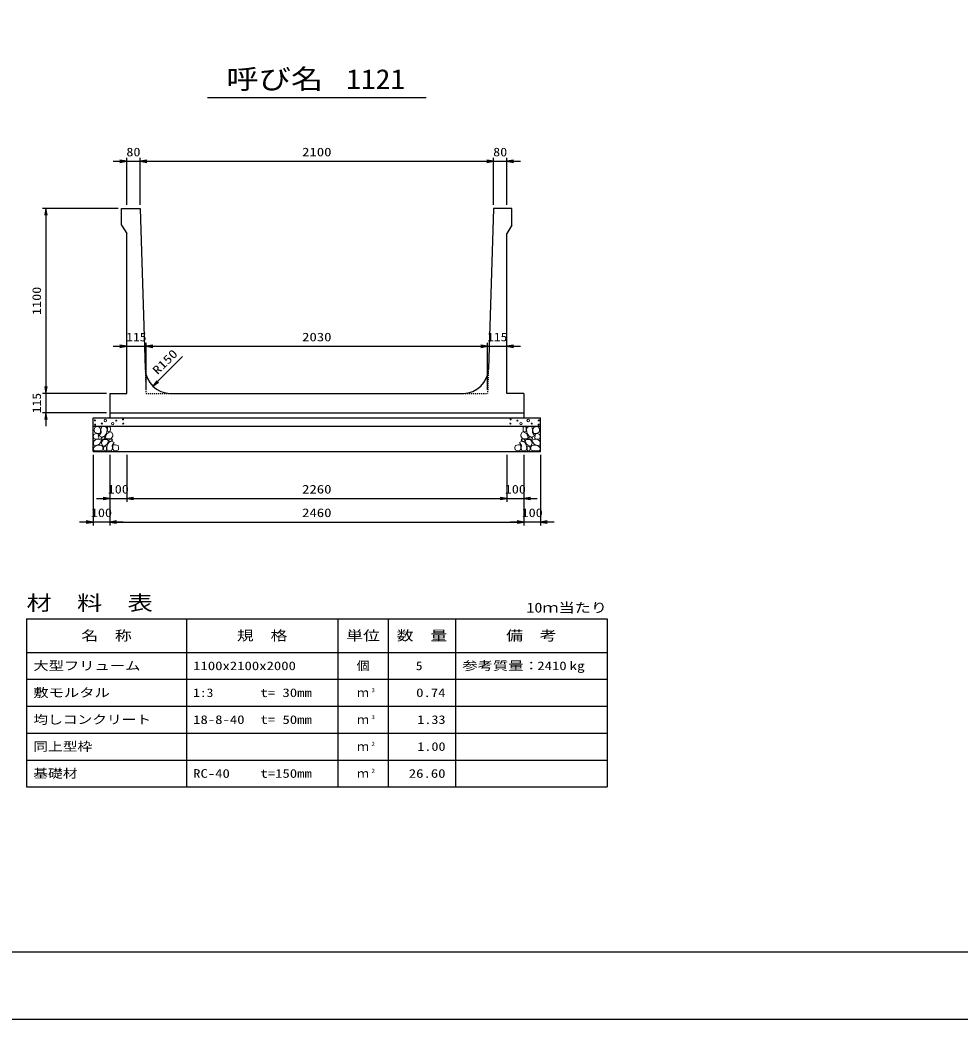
# Model space of a CAD drawing. Units: millimetres at full size. Extents: x 0 to 16820, y 0 to 11880.
# Drawn here: x 5646 to 11233, y 0 to 5940 of the extents above; entities that cross this region are included whole.
import ezdxf
from ezdxf.enums import TextEntityAlignment as Align

# ---------------------------------------------------------------- set-up
doc = ezdxf.new("R2010")
doc.units = ezdxf.units.MM
doc.linetypes.add('DASHED_SPACED', pattern=[12, 6, -6])
for name, color, linetype, lineweight in [('0_2', 7, 'Continuous', 25), ('D-DCR-HCHn', 4, 'Continuous', 9), ('D-MTR-FRAM', 7, 'Continuous', 25), ('D-MTR-LINE', 7, 'Continuous', 25), ('D-STR-DIM', 7, 'Continuous', 25), ('D-STR-STRn', 1, 'Continuous', 25), ('D-TTL', 2, 'Continuous', 25), ('D-TTL-TXT', 7, 'Continuous', 25)]:
    doc.layers.add(name, color=color, linetype=linetype, lineweight=lineweight)
doc.layers.add('D-MTR', color=7, linetype='Continuous')
doc.layers.add('D-MTR-TXT', color=7, linetype='Continuous')
doc.styles.add('ＭＳ ゴシック', font='')
doc.styles.get('ＭＳ ゴシック').set_extended_font_data('MS Gothic')

# ---------------------------------------------------------------- blocks, each defined once
blk = doc.blocks.new('open_arrow')
at = {"color": 0, "linetype": 'Continuous', "lineweight": -2}
blk.add_lwpolyline([(7.5, 1.25), (0, 0), (7.5, -1.25)], dxfattribs=at)

msp = doc.modelspace()

# ---------------------------------------------------------------- linework, layer by layer
at = {"layer": '0_2'}
for p, q in [((6180, 3355), (6180, 3075)), ((6280, 3355), (6280, 3075)), ((6280, 3355), (6280, 3075)), ((8540, 3355), (8540, 3075)), ((6100, 3095), (6360, 3095)), ((6280, 3095), (8540, 3095))]:
    msp.add_line(p, q, dxfattribs=at)
at = {"layer": 'D-DCR-HCHn'}
for points in [[(6118.399, 3518.696), (6102.796, 3522.163), (6088.928, 3515.228), (6087.194, 3499.626), (6090.661, 3487.491), (6107.997, 3482.29), (6120.132, 3482.29), (6125.333, 3490.958), (6125.333, 3510.028)], [(6132.267, 3520.429), (6127.067, 3504.827), (6128.8, 3487.491), (6116.665, 3468.421), (6132.267, 3459.753), (6149.603, 3468.421), (6160.005, 3482.29), (6163.472, 3504.827), (6160.005, 3516.962), (6149.603, 3522.163)], [(6165.206, 3516.962), (6165.206, 3496.159), (6173.874, 3490.958), (6182.542, 3496.159), (6184.275, 3508.294), (6182.542, 3518.696), (6170.407, 3522.163)], [(8654.794, 3516.962), (8654.794, 3496.159), (8646.126, 3490.958), (8637.458, 3496.159), (8635.725, 3508.294), (8637.458, 3518.696), (8649.593, 3522.163)], [(8687.733, 3520.429), (8692.933, 3504.827), (8691.2, 3487.491), (8703.335, 3468.421), (8687.733, 3459.753), (8670.397, 3468.421), (8659.995, 3482.29), (8656.528, 3504.827), (8659.995, 3516.962), (8670.397, 3522.163)], [(8701.601, 3518.696), (8717.204, 3522.163), (8731.072, 3515.228), (8732.806, 3499.626), (8729.339, 3487.491), (8712.003, 3482.29), (8699.868, 3482.29), (8694.667, 3490.958), (8694.667, 3510.028)], [(6085.46, 3475.356), (6080.26, 3459.753), (6087.194, 3449.352), (6104.53, 3447.618), (6116.366, 3452.699), (6111.464, 3464.954), (6114.932, 3471.889), (6107.997, 3478.823), (6097.596, 3482.29)], [(6118.366, 3417.757), (6131.208, 3437.019), (6129.603, 3441.834), (6111.946, 3446.65), (6095.894, 3445.045), (6084.658, 3435.414), (6083.052, 3424.177), (6084.658, 3412.941), (6097.499, 3409.731)], [(6135.735, 3459.753), (6127.067, 3452.819), (6130.534, 3447.618), (6142.669, 3447.618), (6147.87, 3449.352), (6151.337, 3456.286), (6146.136, 3461.487)], [(6161.739, 3478.823), (6153.071, 3458.02), (6160.005, 3449.352), (6180.808, 3449.352), (6189.476, 3452.819), (6198.144, 3464.954), (6198.144, 3475.356), (6189.476, 3489.224), (6179.074, 3490.958)], [(6187.389, 3435.414), (6195.415, 3441.834), (6192.204, 3446.65), (6180.968, 3446.65), (6176.153, 3445.045), (6172.942, 3438.624), (6177.758, 3433.808)], [(8658.261, 3478.823), (8666.929, 3458.02), (8659.995, 3449.352), (8639.192, 3449.352), (8630.524, 3452.819), (8621.856, 3464.954), (8621.856, 3475.356), (8630.524, 3489.224), (8640.926, 3490.958)], [(8632.611, 3435.414), (8624.585, 3441.834), (8627.796, 3446.65), (8639.032, 3446.65), (8643.847, 3445.045), (8647.058, 3438.624), (8642.242, 3433.808)], [(8684.265, 3459.753), (8692.933, 3452.819), (8689.466, 3447.618), (8677.331, 3447.618), (8672.13, 3449.352), (8668.663, 3456.286), (8673.864, 3461.487)], [(8701.634, 3417.757), (8688.792, 3437.019), (8690.397, 3441.834), (8708.054, 3446.65), (8724.106, 3445.045), (8735.342, 3435.414), (8736.948, 3424.177), (8735.342, 3412.941), (8722.501, 3409.731)], [(8734.54, 3475.356), (8739.74, 3459.753), (8732.806, 3449.352), (8715.47, 3447.618), (8703.634, 3452.699), (8708.536, 3464.954), (8705.068, 3471.889), (8712.003, 3478.823), (8722.404, 3482.29)], [(6124.787, 3377.627), (6136.023, 3382.443), (6139.234, 3398.494), (6132.813, 3409.731), (6121.577, 3412.941), (6107.13, 3411.336), (6091.078, 3404.915), (6083.052, 3395.284), (6083.052, 3384.048), (6087.868, 3377.627), (6107.13, 3379.232)], [(6163.311, 3417.757), (6171.337, 3437.019), (6164.916, 3445.045), (6145.654, 3445.045), (6137.628, 3441.834), (6129.603, 3430.598), (6129.603, 3420.967), (6137.628, 3408.125), (6147.259, 3406.52)], [(6160.101, 3382.443), (6160.101, 3401.705), (6152.075, 3406.52), (6144.049, 3401.705), (6142.444, 3390.469), (6144.049, 3380.837), (6155.285, 3377.627)], [(6190.599, 3379.232), (6195.415, 3393.679), (6193.81, 3409.731), (6205.046, 3427.388), (6190.599, 3435.414), (6174.548, 3427.388), (6164.916, 3414.546), (6161.706, 3393.679), (6164.916, 3382.443), (6174.548, 3377.627)], [(6203.441, 3380.837), (6217.887, 3377.627), (6230.729, 3384.048), (6232.334, 3398.494), (6229.124, 3409.731), (6213.072, 3414.546), (6201.836, 3414.546), (6197.02, 3406.52), (6197.02, 3388.863)], [(8616.559, 3380.837), (8602.113, 3377.627), (8589.271, 3384.048), (8587.666, 3398.494), (8590.876, 3409.731), (8606.928, 3414.546), (8618.164, 3414.546), (8622.98, 3406.52), (8622.98, 3388.863)], [(8629.401, 3379.232), (8624.585, 3393.679), (8626.19, 3409.731), (8614.954, 3427.388), (8629.401, 3435.414), (8645.452, 3427.388), (8655.084, 3414.546), (8658.294, 3393.679), (8655.084, 3382.443), (8645.452, 3377.627)], [(8656.689, 3417.757), (8648.663, 3437.019), (8655.084, 3445.045), (8674.346, 3445.045), (8682.372, 3441.834), (8690.397, 3430.598), (8690.397, 3420.967), (8682.372, 3408.125), (8672.741, 3406.52)], [(8659.899, 3382.443), (8659.899, 3401.705), (8667.925, 3406.52), (8675.951, 3401.705), (8677.556, 3390.469), (8675.951, 3380.837), (8664.715, 3377.627)], [(8695.213, 3377.627), (8683.977, 3382.443), (8680.766, 3398.494), (8687.187, 3409.731), (8698.423, 3412.941), (8712.87, 3411.336), (8728.922, 3404.915), (8736.948, 3395.284), (8736.948, 3384.048), (8732.132, 3377.627), (8712.87, 3379.232)]]:
    msp.add_lwpolyline(points, close=True, dxfattribs=at)
for centre, radius in [((6153.336, 3558.955), 7.5), ((6258.131, 3565.006), 3), ((8561.869, 3565.006), 3), ((8666.664, 3558.955), 7.5), ((6090.727, 3558.955), 3), ((6091.869, 3533.91), 3), ((6132.292, 3540.752), 3), ((6196.664, 3539.961), 7.5), ((6217.708, 3558.164), 3), ((6259.273, 3539.961), 3), ((8560.727, 3539.961), 3), ((8602.292, 3558.164), 3), ((8623.336, 3539.961), 7.5), ((8687.708, 3540.752), 3), ((8728.131, 3533.91), 3), ((8729.273, 3558.955), 3)]:
    msp.add_circle(centre, radius, dxfattribs=at)
at = {"layer": 'D-MTR-FRAM'}
for p, q in [((5685, 2380), (9135, 2380)), ((5685, 2380), (5685, 1380)), ((9135, 2380), (9135, 1380)), ((5685, 1380), (9135, 1380))]:
    msp.add_line(p, q, dxfattribs=at)
at = {"layer": 'D-MTR-LINE'}
for p, q in [((6635, 2380), (6635, 1380)), ((7535, 2380), (7535, 1380)), ((7835, 2380), (7835, 1380)), ((8235, 2380), (8235, 1380)), ((5685, 2180), (9135, 2180)), ((5685, 2020), (9135, 2020)), ((5685, 1860), (9135, 1860)), ((5685, 1700), (9135, 1700)), ((5685, 1540), (9135, 1540))]:
    msp.add_line(p, q, dxfattribs=at)
at = {"layer": 'D-STR-DIM'}
for p, q in [((6280, 4840), (6280, 5120)), ((6360, 4840), (6360, 5120)), ((6360, 4840), (6360, 5120)), ((8460, 4840), (8460, 5120)), ((8460, 4840), (8460, 5120)), ((8540, 4840), (8540, 5120)), ((6200, 5100), (6440, 5100)), ((6360, 5100), (8460, 5100)), ((8380, 5100), (8620, 5100)), ((6230, 4820), (5780, 4820)), ((5800, 4820), (5800, 3720)), ((6200, 4000), (6475, 4000)), ((6395, 3740), (6395, 4020)), ((6395, 3740), (6395, 4020)), ((6395, 4000), (8425, 4000)), ((8345, 4000), (8620, 4000)), ((8425, 3740), (8425, 4020)), ((8425, 3740), (8425, 4020)), ((6435.937, 3762.261), (6612.714, 3939.037)), ((5800, 3800), (5800, 3525)), ((6160, 3720), (5780, 3720)), ((6160, 3720), (5780, 3720)), ((6160, 3605), (5780, 3605)), ((6080, 3355), (6080, 2935)), ((6180, 3355), (6180, 2935)), ((6180, 3355), (6180, 2935)), ((8540, 3355), (8540, 3075)), ((8640, 3355), (8640, 2935)), ((8640, 3355), (8640, 2935)), ((8640, 3355), (8640, 3075)), ((8740, 3355), (8740, 2935)), ((8460, 3095), (8720, 3095)), ((6260, 2955), (6000, 2955)), ((6180, 2955), (8640, 2955)), ((8820, 2955), (8560, 2955))]:
    msp.add_line(p, q, dxfattribs=at)
at = {"layer": 'D-STR-STRn'}
for p, q in [((6250, 4820), (6360, 4820)), ((6250, 4720), (6250, 4820)), ((6360, 4820), (6390.379, 3865.23)), ((8460, 4820), (8429.621, 3865.23)), ((8570, 4820), (8460, 4820)), ((8570, 4720), (8570, 4820)), ((6250, 4720), (6280, 4670)), ((8570, 4720), (8540, 4670)), ((6280, 3720), (6280, 4670)), ((8540, 3720), (8540, 4670)), ((6180, 3720), (6180, 3605)), ((6180, 3720), (6280, 3720)), ((6540.303, 3720), (8279.697, 3720)), ((8640, 3720), (8540, 3720)), ((8640, 3720), (8640, 3605)), ((6080, 3375), (6080, 3575)), ((6080, 3575), (8740, 3575)), ((6180, 3605), (8640, 3605)), ((6180, 3605), (6180, 3575)), ((8640, 3605), (8640, 3575)), ((8740, 3375), (8740, 3575)), ((6080, 3525), (8740, 3525)), ((6080, 3375), (8740, 3375))]:
    msp.add_line(p, q, dxfattribs=at)
at = {"layer": 'D-STR-STRn', "color": 2, "linetype": 'DASHED_SPACED'}
for p, q in [((6390.379, 3865.23), (6395, 3720)), ((8429.621, 3865.23), (8425, 3720)), ((6395, 3720), (6540.303, 3720)), ((8279.697, 3720), (8425, 3720))]:
    msp.add_line(p, q, dxfattribs=at)
at = {"layer": 'D-STR-STRn'}
for centre, start, end in [((6540.303, 3870), 181.82243, 270), ((8279.697, 3870), 270, 358.17757)]:
    msp.add_arc(centre, 150, start, end, dxfattribs=at)
at = {"layer": 'D-TTL'}
for points in [[(0, 0), (16820, 0), (16820, 11880), (0, 11880)], [(400, 400), (16420, 400), (16420, 11480), (400, 11480)]]:
    msp.add_lwpolyline(points, close=True, dxfattribs=at)
at = {"layer": 'D-TTL-TXT'}
msp.add_line((6760, 5480), (8060, 5480), dxfattribs=at)

# ---------------------------------------------------------------- block references
at = {"layer": '0_2', "xscale": 5.33, "yscale": 5.33, "rotation": 180}
for p in [(6180, 3095), (8540, 3095)]:
    msp.add_blockref('open_arrow', p, dxfattribs=at)
at = {"layer": '0_2', "xscale": 5.33, "yscale": 5.33}
msp.add_blockref('open_arrow', (6280, 3095), dxfattribs=at)
msp.add_blockref('open_arrow', (6280, 3095), dxfattribs=at)
at = {"layer": 'D-STR-DIM', "xscale": 5.33, "yscale": 5.33}
for p, rotation in [((6280, 5100), 180), ((8460, 5100), 180), ((8460, 5100), 180), ((5800, 4820), 270), ((6280, 4000), 180), ((8425, 4000), 180), ((8425, 4000), 180), ((5800, 3720), 90), ((5800, 3720), 90), ((6435.937, 3762.261), 45), ((5800, 3605), 270), ((8540, 3095), 180), ((6080, 2955), 180), ((8640, 2955), 180), ((8640, 2955), 180)]:
    msp.add_blockref('open_arrow', p, dxfattribs=dict(at, rotation=rotation))
for p in [(6360, 5100), (6360, 5100), (8540, 5100), (6395, 4000), (6395, 4000), (8540, 4000), (8640, 3095), (6180, 2955), (6180, 2955), (8740, 2955)]:
    msp.add_blockref('open_arrow', p, dxfattribs=at)

# ---------------------------------------------------------------- texts
at = {"layer": '0_2', "style": 'ＭＳ ゴシック'}
for s, width, p in [('100', 1.2, (6230, 3150)), ('2260', 1.25, (7410, 3150))]:
    msp.add_text(s, height=51.32, dxfattribs=dict(at, width=width)).set_placement(p, align=Align.MIDDLE_CENTER)
at = {"layer": 'D-MTR', "style": 'ＭＳ ゴシック', "width": 1.25}
msp.add_text('材\u3000料\u3000表', height=87.98, dxfattribs=at).set_placement((5685, 2404), align=Align.BOTTOM_LEFT)
at = {"layer": 'D-MTR', "style": 'ＭＳ ゴシック', "width": 1.2}
msp.add_text('10ｍ当たり', height=58.65, dxfattribs=at).set_placement((9135, 2399.333), align=Align.BOTTOM_RIGHT)
at = {"layer": 'D-MTR-TXT', "style": 'ＭＳ ゴシック'}
for s, height, width, p in [('名\u3000称', 58.65, 1.25, (6160, 2280)), ('規\u3000格', 58.65, 1.25, (7085, 2280)), ('単位', 58.65, 1.25, (7685, 2280)), ('数\u3000量', 58.65, 1.25, (8035, 2280)), ('備\u3000考', 58.65, 1.25, (8685, 2280)), ('個', 51.32, 1.1, (7685, 2100))]:
    msp.add_text(s, height=height, dxfattribs=dict(at, width=width)).set_placement(p, align=Align.MIDDLE_CENTER)
for s, width, p in [('大型フリューム', 1.3, (5725, 2100)), ('1100x2100x2000', 1.25, (6675, 2100)), ('参考質量：    kg', 1.3, (8275, 2100)), ('敷モルタル', 1.3, (5725, 1940)), ('1:3', 1.15, (6675, 1940)), ('t= 30mm', 1.25, (7075, 1940)), ('均しコンクリート', 1.25, (5725, 1780)), ('18-8-40', 1.25, (6675, 1780)), ('t= 50mm', 1.25, (7075, 1780)), ('同上型枠', 1.25, (5725, 1620)), ('基礎材', 1.25, (5725, 1460)), ('RC-40', 1.25, (6675, 1460)), ('t=150mm', 1.25, (7075, 1460))]:
    msp.add_text(s, height=51.32, dxfattribs=dict(at, width=width)).set_placement(p, align=Align.MIDDLE_LEFT)
for s, width, p in [('5', 1.15, (8038.553, 2100)), ('2410', 1.25, (8895, 2100)), ('0.74', 1.25, (8175, 1940)), ('1.33', 1.2, (8175, 1780)), ('1.00', 1.2, (8175, 1620)), ('26.60', 1.25, (8175, 1460))]:
    msp.add_text(s, height=51.32, dxfattribs=dict(at, width=width)).set_placement(p, align=Align.MIDDLE_RIGHT)
at = {"layer": 'D-MTR-TXT', "style": 'ＭＳ ゴシック', "width": 1.15}
for s, p in [('3', (7735, 1935.333)), ('3', (7735, 1775.333)), ('2', (7735, 1615.333)), ('2', (7735, 1455.333))]:
    msp.add_text(s, height=25.66, dxfattribs=at).set_placement(p, align=Align.BOTTOM_LEFT)
at = {"layer": 'D-MTR-TXT', "style": 'ＭＳ ゴシック'}
for p in [(7685, 1940), (7685, 1780), (7685, 1620), (7685, 1460)]:
    msp.add_text('ｍ', height=51.32, dxfattribs=at).set_placement(p, align=Align.MIDDLE_CENTER)
at = {"layer": 'D-STR-DIM', "style": 'ＭＳ ゴシック'}
for s, width, p in [('80', 1.2, (6320, 5155)), ('2100', 1.25, (7410, 5155)), ('80', 1.2, (8500, 5155)), ('115', 1.15, (6337.5, 4055)), ('2030', 1.25, (7410, 4055)), ('115', 1.15, (8482.5, 4055)), ('100', 1.2, (8590, 3150)), ('100', 1.2, (6130, 3010)), ('2460', 1.25, (7410, 3010)), ('100', 1.2, (8690, 3010))]:
    msp.add_text(s, height=51.32, dxfattribs=dict(at, width=width)).set_placement(p, align=Align.MIDDLE_CENTER)
for s, width, p in [('1100', 1.2, (5745, 4270)), ('115', 1.15, (5745, 3662.5))]:
    msp.add_text(s, height=51.32, rotation=90, dxfattribs=dict(at, width=width)).set_placement(p, align=Align.MIDDLE_CENTER)
at = {"layer": 'D-STR-DIM', "style": 'ＭＳ ゴシック', "width": 1.25}
msp.add_text('R150', height=51.32, rotation=45, dxfattribs=at).set_placement((6474.877, 3816.285), align=Align.BOTTOM_LEFT)
at = {"layer": 'D-TTL-TXT', "style": 'ＭＳ ゴシック'}
for s, width, p in [('呼び名', 1.2, (7160, 5495)), ('1121', 1.1, (7760, 5495))]:
    msp.add_text(s, height=117.3, dxfattribs=dict(at, width=width)).set_placement(p, align=Align.BOTTOM_CENTER)

doc.saveas('drawing.dxf')
